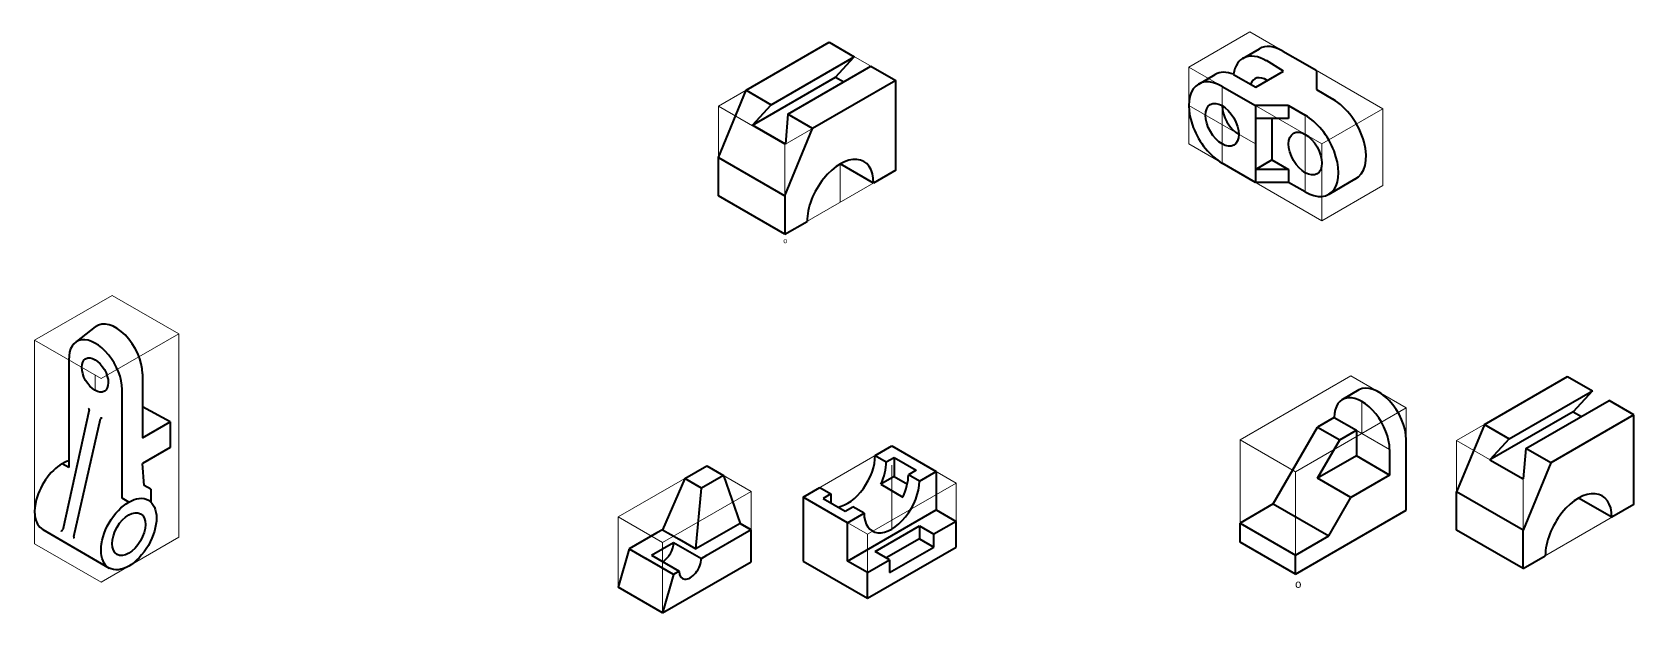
# Model space of a CAD drawing. Header units: millimetres. Extents: x 172 to 6451, y -595 to 608.
# Drawn here: x 3464 to 4716, y -595 to -141 of the extents above; entities that cross this region are included whole.
import ezdxf

# ---------------------------------------------------------------- set-up
doc = ezdxf.new("R2010")
doc.units = ezdxf.units.MM
doc.header["$LTSCALE"] = 10
doc.linetypes.add('CENTER2', pattern=[28.575, 19.05, -3.175, 3.175, -3.175])
for name, color, linetype, lineweight in [('Centre', 1, 'CENTER2', 20), ('Dimension n Hatch', 6, 'Continuous', 20), ('Object', 2, 'Continuous', 40), ('Projection', 5, 'Continuous', 5)]:
    doc.layers.add(name, color=color, linetype=linetype, lineweight=lineweight)
doc.styles.get("Standard").update_dxf_attribs({"font": 'arial.ttf'})

msp = doc.modelspace()

# ---------------------------------------------------------------- linework, layer by layer
at = {"layer": 'Centre'}
for p, q in [((4393.7, -213.4), (4393.7, -183.4)), ((4393.7, -183.4), (4393.7, -243.4)), ((4367.8, -198.4), (4419.7, -228.4)), ((4458.7, -205.9), (4458.7, -265.9)), ((4095.3, -273.9), (4095.3, -243.9)), ((4503, -454.6), (4503, -429.6)), ((4524.6, -467.1), (4481.3, -442.1)), ((4135.5, -529.3), (4135.5, -479.3)), ((4135.5, -504.3), (4135.5, -529.3))]:
    msp.add_line(p, q, dxfattribs=at)
at = {"layer": 'Object'}
for p, q in [((4021.7, -186.4), (4086.7, -148.9)), ((4086.7, -148.9), (4106.1, -160.2)), ((4041.2, -197.7), (4106.1, -160.2)), ((4091.5, -176.1), (4106.1, -160.2)), ((4410, -161.5), (4422.9, -154)), ((4441.3, -155.8), (4458.6, -165.8)), ((4054.2, -205.2), (4119.1, -167.7)), ((4119.1, -167.7), (4138.6, -178.9)), ((4375.4, -181.6), (4388.4, -174.1)), ((4402.6, -174), (4420, -184)), ((4420, -184), (4441.6, -171.5)), ((4441.6, -171.5), (4428.3, -163.3)), ((4458.6, -165.8), (4467.3, -170.8)), ((4467.4, -170.9), (4467.4, -185.9)), ((4000.1, -238.9), (4021.7, -186.4)), ((4021.7, -186.4), (4041.2, -197.7)), ((4026.6, -213.6), (4091.5, -176.1)), ((4138.6, -178.9), (4073.7, -216.4)), ((4091.5, -176.1), (4098, -179.9)), ((4138.6, -248.9), (4138.6, -178.9)), ((4393.7, -183.4), (4419.7, -198.4)), ((4467.4, -185.9), (4480.3, -193.4)), ((4026.6, -213.6), (4041.2, -197.7)), ((4419.7, -198.4), (4419.7, -258.4)), ((4445.7, -198.4), (4419.7, -198.4)), ((4445.7, -198.4), (4458.7, -205.9)), ((4445.7, -198.4), (4445.7, -208.4)), ((4054.2, -205.2), (4052.6, -228.6)), ((4073.7, -216.4), (4054.2, -205.2)), ((4445.7, -208.4), (4419.7, -208.4)), ((4432.7, -208.4), (4432.7, -240.9)), ((4052.6, -228.6), (4026.6, -213.6)), ((4052, -268.9), (4073.7, -216.4)), ((4000.1, -268.9), (4000.1, -238.9)), ((4000.1, -238.9), (4052, -268.9)), ((4121.3, -258.9), (4095.3, -243.9)), ((4138.6, -248.9), (4121.3, -258.9)), ((4419.7, -258.4), (4393.7, -243.4)), ((4419.7, -248.4), (4432.7, -240.9)), ((4445.7, -248.4), (4419.7, -248.4)), ((4432.7, -240.9), (4445.7, -248.4)), ((4445.7, -248.4), (4445.7, -258.4)), ((4445.7, -258.4), (4419.7, -258.4)), ((4458.7, -265.9), (4445.7, -258.4)), ((4497.4, -255.9), (4477.1, -267.8)), ((4052, -298.9), (4000.1, -268.9)), ((4052, -268.9), (4052, -298.9)), ((4052, -298.9), (4069.3, -288.9)), ((3498.5, -382.7), (3513.3, -371.3)), ((3492.4, -396.2), (3492.4, -481.2)), ((3549.9, -408), (3549.9, -458)), ((4598.7, -447.6), (4663.6, -410.1)), ((4663.6, -410.1), (4683.1, -421.4)), ((3534, -505.2), (3534, -420.2)), ((4500.7, -420.6), (4487.7, -428.1)), ((4618.2, -458.9), (4683.1, -421.4)), ((4683.1, -421.4), (4668, -437.6)), ((3508.3, -436.1), (3487.6, -529.8)), ((3571.5, -445.5), (3549.9, -433.9)), ((4668, -437.6), (4603, -475.1)), ((4631.2, -466.4), (4696.1, -428.9)), ((4668, -437.6), (4674.5, -441.4)), ((4715.6, -440.1), (4696.1, -428.9)), ((3516.9, -443.3), (3496.1, -535.4)), ((3549.9, -458), (3571.5, -445.5)), ((3571.5, -445.5), (3571.5, -465.5)), ((4433.7, -509.6), (4468.3, -449.6)), ((4481.3, -442.1), (4468.3, -449.6)), ((4468.3, -449.6), (4485.7, -459.6)), ((4481.3, -442.1), (4498.7, -452.1)), ((4598.7, -447.6), (4577, -500.1)), ((4598.7, -447.6), (4618.2, -458.9)), ((4715.6, -440.1), (4650.7, -477.6)), ((4715.6, -510.1), (4715.6, -440.1)), ((4468.3, -489.6), (4485.7, -459.6)), ((4485.7, -459.6), (4498.7, -452.1)), ((4498.7, -452.1), (4498.7, -472.1)), ((4537.6, -499.6), (4537.6, -459.6)), ((4618.2, -458.9), (4603, -475.1)), ((3571.5, -465.5), (3549.9, -478)), ((4122.6, -471.8), (4135.5, -464.3)), ((4122.6, -471.8), (4131.2, -476.8)), ((4131.2, -476.8), (4137.3, -473.3)), ((4135.5, -464.3), (4170.2, -484.3)), ((4137.3, -473.3), (4154.6, -483.3)), ((4137.3, -473.3), (4137.3, -488.3)), ((4498.7, -472.1), (4468.3, -489.6)), ((4524.6, -487.1), (4498.7, -472.1)), ((4524.6, -467.1), (4524.6, -487.1)), ((4603, -475.1), (4629, -490.1)), ((4631.2, -466.4), (4629, -490.1)), ((4650.7, -477.6), (4631.2, -466.4)), ((3492.4, -481.2), (3487.2, -478.2)), ((3551.3, -495.2), (3549.9, -478)), ((3973.7, -489.8), (3991, -479.8)), ((4004, -487.3), (3986.7, -497.3)), ((3991, -479.8), (4004, -487.3)), ((4004, -487.3), (4017, -524.8)), ((4154.6, -483.3), (4148.5, -486.8)), ((4157.2, -491.8), (4148.5, -486.8)), ((4157.2, -491.8), (4170.2, -484.3)), ((4170.2, -484.3), (4170.2, -514.3)), ((4524.6, -487.1), (4494.3, -504.6)), ((4650.7, -477.6), (4629, -530.1)), ((3556.5, -498.2), (3551.3, -495.2)), ((3556.5, -498.2), (3556.5, -508.2)), ((3973.7, -489.8), (3956.4, -529.8)), ((3986.7, -497.3), (3973.7, -489.8)), ((3982.4, -544.8), (3986.7, -497.3)), ((4066.3, -504.3), (4079.3, -496.8)), ((4079.3, -496.8), (4087.9, -501.8)), ((4137.3, -488.3), (4126.9, -494.3)), ((4126.9, -494.3), (4144.2, -504.3)), ((4137.3, -488.3), (4147.7, -494.3)), ((4494.3, -504.6), (4468.3, -489.6)), ((4537.6, -514.6), (4537.6, -499.6)), ((4577, -530.1), (4577, -500.1)), ((4629, -530.1), (4577, -500.1)), ((3539.2, -508.2), (3534, -505.2)), ((4100.9, -524.3), (4066.3, -504.3)), ((4066.3, -504.3), (4066.3, -554.3)), ((4087.9, -501.8), (4081.9, -505.3)), ((4081.9, -505.3), (4099.2, -515.3)), ((4087.9, -501.8), (4087.9, -508.8)), ((4099.2, -515.3), (4105.2, -511.8)), ((4113.9, -516.8), (4105.2, -511.8)), ((4433.7, -509.6), (4407.7, -524.6)), ((4433.7, -509.6), (4477, -534.6)), ((4477, -534.6), (4494.3, -504.6)), ((4698.3, -520.1), (4672.3, -505.1)), ((4715.6, -510.1), (4698.3, -520.1)), ((4017, -524.8), (3982.4, -544.8)), ((4017, -524.8), (4025.7, -529.8)), ((4025.7, -529.8), (4017, -524.8)), ((4100.9, -554.3), (4170.2, -514.3)), ((4100.9, -524.3), (4113.9, -516.8)), ((4100.9, -554.3), (4100.9, -524.3)), ((4185.8, -523.3), (4168.5, -533.3)), ((4170.2, -514.3), (4185.8, -523.3)), ((4185.8, -543.3), (4185.8, -523.3)), ((4407.7, -539.6), (4407.7, -524.6)), ((4407.7, -524.6), (4451, -549.6)), ((4451, -564.6), (4537.6, -514.6)), ((3471.9, -529.7), (3523.9, -559.7)), ((3952, -532.3), (3930.4, -544.8)), ((3956.4, -529.8), (3952, -532.3)), ((3956.4, -529.8), (3969.4, -537.3)), ((3969.4, -537.3), (3982.4, -544.8)), ((4025.7, -529.8), (3986.7, -552.3)), ((4025.7, -554.8), (4025.7, -529.8)), ((4122.6, -546.8), (4157.2, -526.8)), ((4157.1, -536.8), (4131.2, -551.8)), ((4157.2, -526.8), (4157.1, -536.8)), ((4157.1, -536.8), (4168.5, -543.3)), ((4157.2, -526.8), (4168.5, -533.3)), ((4168.5, -543.3), (4168.5, -533.3)), ((4451, -549.6), (4477, -534.6)), ((4629, -560.1), (4577, -530.1)), ((4629, -560.1), (4629, -530.1)), ((3930.4, -544.8), (3921.7, -574.8)), ((3930.4, -544.8), (3943.4, -552.3)), ((3947.7, -549.8), (3965, -539.8)), ((3947.7, -549.8), (3969.4, -562.3)), ((3965, -539.8), (3986.7, -552.3)), ((3986.7, -552.3), (3991, -549.8)), ((4116.5, -583.3), (4185.8, -543.3)), ((4133.8, -553.3), (4122.6, -546.8)), ((4133.8, -563.3), (4168.5, -543.3)), ((4451, -564.6), (4407.7, -539.6)), ((4451, -564.6), (4451, -549.6)), ((4629, -560.1), (4646.3, -550.1)), ((3965, -564.8), (3943.4, -552.3)), ((3956.4, -594.8), (4025.7, -554.8)), ((3969.4, -562.3), (3965, -564.8)), ((4066.3, -554.3), (4116.5, -583.3)), ((4116.5, -563.3), (4100.9, -554.3)), ((4116.5, -563.3), (4133.8, -553.3)), ((4116.5, -583.3), (4116.5, -563.3)), ((4133.8, -553.3), (4133.8, -563.3)), ((3956.4, -594.8), (3921.7, -574.8)), ((3965, -564.8), (3956.4, -594.8))]:
    msp.add_line(p, q, dxfattribs=at)
for centre, start, end in [((3507.3, -435.9), 347.5489, 60), ((3517.9, -443.5), 60, 167.2698), ((3486.6, -529.6), 240, 347.5489), ((3497.1, -535.6), 167.2698, 240)]:
    msp.add_arc(centre, 1, start, end, dxfattribs=at)
for centre, major_axis, start_param, end_param in [((4428.3, -193.3), (18.4, -31.8), 2.356194, 3.774455), ((4441.3, -185.8), (18.4, -31.8), 2.356194, 3.145002), ((4393.7, -213.4), (18.4, -31.8), 2.356194, 5.497787), ((4406.7, -205.9), (18.4, -31.8), 2.514185, 3.141593), ((4428.4, -193.4), (9.2, -15.9), 8.596703, 9.89664), ((4441.4, -185.9), (9.2, -15.9), 3.926991, 3.969667), ((4441.4, -185.9), (9.2, -15.9), 3.926991, 3.969667), ((4406.7, -205.9), (9.2, -15.9), 3.926991, 5.497787), ((4480.3, -223.4), (18.4, -31.8), 6.215002, 8.63938), ((4458.7, -235.9), (18.4, -31.8), 5.497787, 8.63938), ((4095.3, -273.9), (-18.4, -31.8), 2.356194, 5.497787), ((3529.1, -396), (14.7, -25.5), 7.068583, 9.502272), ((3513.2, -408.2), (14.7, -25.5), 7.068583, 10.251855), ((4516, -447.1), (15.3, -26.5), 0.785398, 3.141593), ((4503, -454.6), (15.3, -26.5), 0.785398, 3.926991), ((4100.9, -484.3), (-15.3, -26.5), 6.722375, 8.63938), ((3487.2, -503.2), (-15.3, -26.5), 3.684625, 6.283185), ((4109.6, -489.3), (-15.3, -26.5), 7.995879, 8.63938), ((4126.9, -499.3), (-15.3, -26.5), 7.995879, 8.63938), ((4135.5, -504.3), (-15.3, -26.5), 5.497787, 8.63938), ((4672.3, -535.1), (-18.4, -31.8), 2.356194, 5.497787), ((3956.4, -544.8), (-6.1, -10.6), 7.068583, 8.63938), ((3978, -557.3), (-6.1, -10.6), 5.497787, 8.63938)]:
    msp.add_ellipse(centre, major_axis=major_axis, ratio=0.57735, start_param=start_param, end_param=end_param, dxfattribs=at)
for centre, major_axis in [((4393.7, -213.4), (9.2, -15.9)), ((4458.7, -235.9), (9.2, -15.9)), ((3512.8, -408.9), (7.3, -12.7)), ((3539.2, -533.2), (-15.3, -26.5)), ((3539.2, -533.2), (-9.2, -15.9))]:
    msp.add_ellipse(centre, major_axis=major_axis, ratio=0.57735, dxfattribs=at)
at = {"layer": 'Projection'}
for p, q in [((4086.7, -148.9), (4000.1, -198.9)), ((4086.7, -148.9), (4138.6, -178.9)), ((4367.8, -168.4), (4415.4, -140.9)), ((4415.4, -140.9), (4519.3, -200.9)), ((4367.8, -228.4), (4367.8, -168.4)), ((4367.8, -168.4), (4471.7, -228.4)), ((4138.6, -178.9), (4052, -228.9)), ((4138.6, -248.9), (4138.6, -178.9)), ((4000.1, -268.9), (4000.1, -198.9)), ((4000.1, -198.9), (4052, -228.9)), ((4519.3, -200.9), (4471.7, -228.4)), ((4519.3, -260.9), (4519.3, -200.9)), ((4052, -228.9), (4052, -298.9)), ((4471.7, -288.4), (4367.8, -228.4)), ((4471.7, -228.4), (4471.7, -288.4)), ((4052, -298.9), (4138.6, -248.9)), ((4471.7, -288.4), (4519.3, -260.9)), ((4052, -298.9), (4000.1, -268.9)), ((3526.2, -346.7), (3465.6, -381.7)), ((3578.2, -376.7), (3526.2, -346.7)), ((3465.6, -540.7), (3465.6, -381.7)), ((3465.6, -381.7), (3517.5, -411.7)), ((3578.2, -376.7), (3517.5, -411.7)), ((3578.2, -535.7), (3578.2, -376.7)), ((3512.8, -408.9), (3512.8, -420.9)), ((4494.3, -409.6), (4407.7, -459.6)), ((4537.6, -434.6), (4494.3, -409.6)), ((4663.6, -410.1), (4577, -460.1)), ((4537.6, -434.6), (4451, -484.6)), ((4537.6, -514.6), (4537.6, -434.6)), ((4407.7, -539.6), (4407.7, -459.6)), ((4407.7, -459.6), (4451, -484.6)), ((4577, -530.1), (4577, -460.1)), ((4577, -460.1), (4629, -490.1)), ((4135.5, -464.3), (4066.3, -504.3)), ((4185.8, -493.3), (4135.5, -464.3)), ((3991, -479.8), (3921.7, -519.8)), ((4025.7, -499.8), (3991, -479.8)), ((4451, -484.6), (4451, -564.6)), ((4025.7, -499.8), (3956.4, -539.8)), ((4025.7, -554.8), (4025.7, -499.8)), ((4185.8, -493.3), (4116.5, -533.3)), ((4185.8, -543.3), (4185.8, -493.3)), ((4629, -490.1), (4629, -560.1)), ((4066.3, -554.3), (4066.3, -504.3)), ((4066.3, -504.3), (4116.5, -533.3)), ((4629, -560.1), (4715.6, -510.1)), ((3921.7, -574.8), (3921.7, -519.8)), ((3921.7, -519.8), (3956.4, -539.8)), ((4451, -564.6), (4537.6, -514.6)), ((3517.5, -570.7), (3578.2, -535.7)), ((4116.5, -533.3), (4116.5, -583.3)), ((4629, -560.1), (4577, -530.1)), ((3517.5, -570.7), (3465.6, -540.7)), ((3956.4, -539.8), (3956.4, -594.8)), ((4116.5, -583.3), (4185.8, -543.3)), ((4451, -564.6), (4407.7, -539.6)), ((3956.4, -594.8), (4025.7, -554.8)), ((4116.5, -583.3), (4066.3, -554.3)), ((3956.4, -594.8), (3921.7, -574.8))]:
    msp.add_line(p, q, dxfattribs=at)

# ---------------------------------------------------------------- texts
at = {"layer": 'Dimension n Hatch'}
for height, p in [(4, (4050.7, -305.9)), (6.26, (4450.8, -575.2))]:
    msp.add_text('o', height=height, dxfattribs=at).set_placement(p)

doc.saveas('drawing.dxf')
